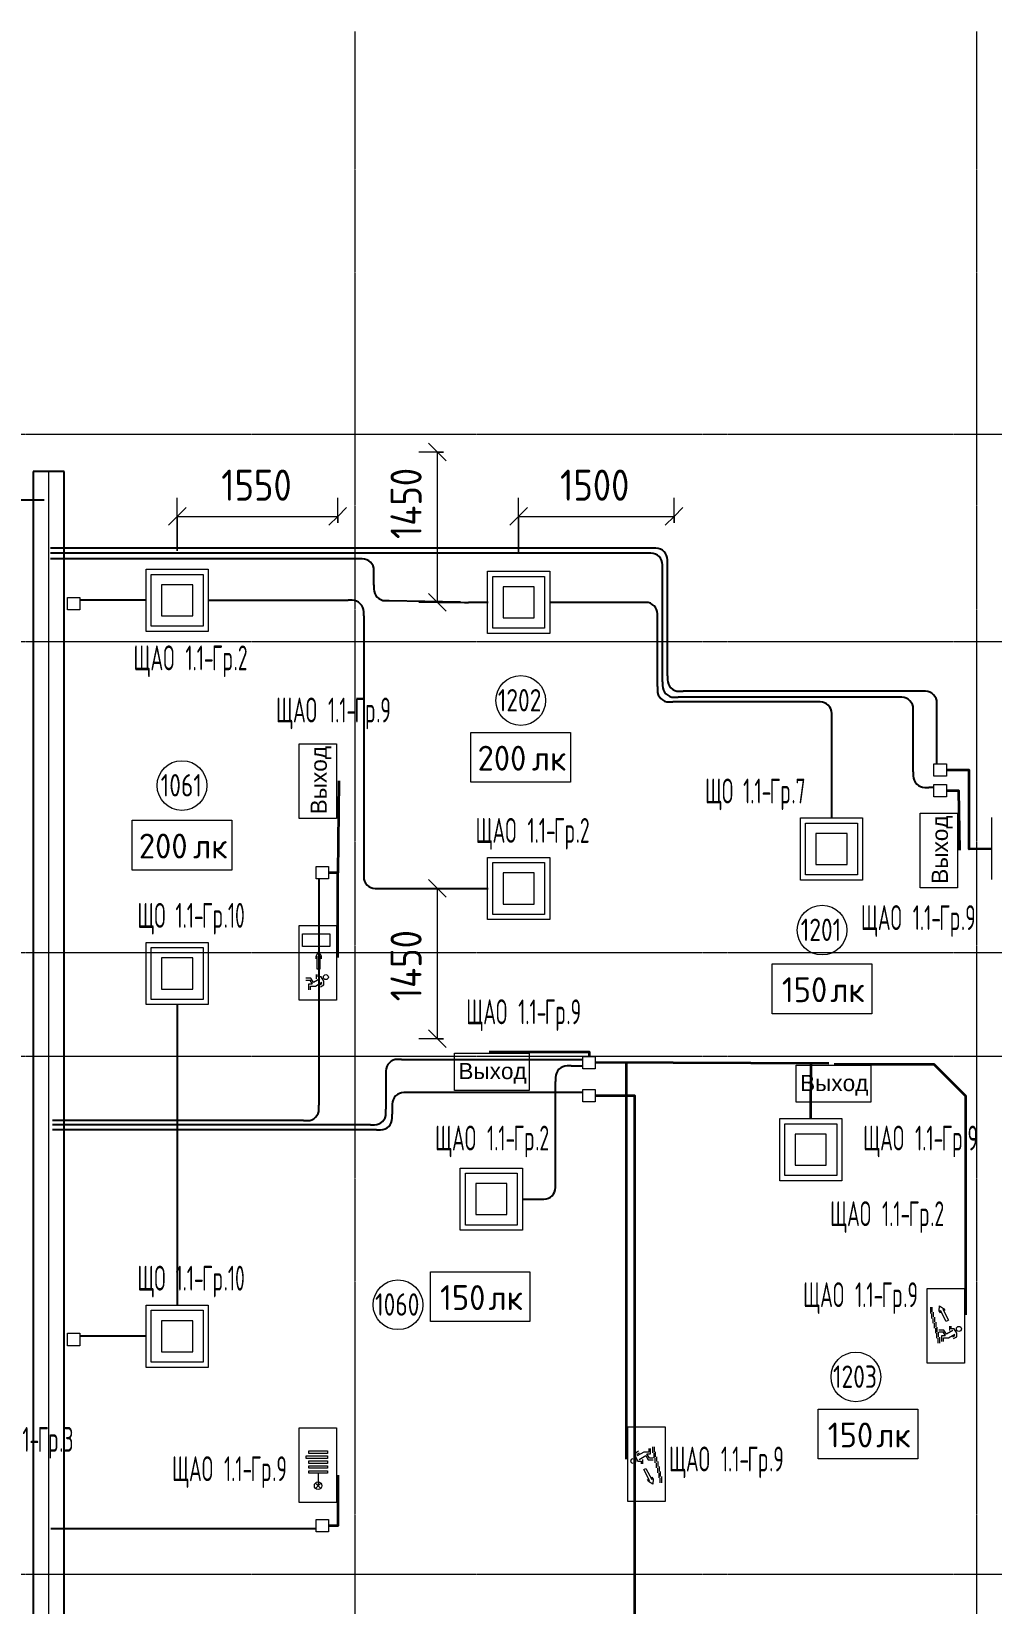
# Model space of a CAD drawing. Header units: millimetres. Extents: x -4730 to 98194, y -4296 to 93388.
# Drawn here: x 6378 to 15645, y 78221 to 93388 of the extents above; entities that cross this region are included whole.
import ezdxf

# ---------------------------------------------------------------- set-up
doc = ezdxf.new("R2010")
doc.units = ezdxf.units.MM
doc.linetypes.add('Линия сетки', pattern=[22.225, 12.7, -3.175, 3.175, -3.175])
for name, color, linetype, lineweight, true_color in [('Кабельные лотки', 5, 'Continuous', 25, 0x0000ff), ('Короба', 7, 'Continuous', 25, 0x008000), ('Соединительные детали коробов', 7, 'Continuous', 25, 0x008000), ('Типовые аннотации', 5, 'Continuous', 18, 0x0000ff)]:
    doc.layers.add(name, color=color, linetype=linetype, lineweight=lineweight, true_color=true_color)
for name, color, linetype, lineweight in [('Марки помещений', 7, 'Continuous', 9), ('Марки силовых электроприборов', 7, 'Continuous', 9), ('Осевая линия', 7, 'Continuous', 18), ('Оси', 7, 'Continuous', 9), ('Провода', 7, 'Continuous', 35), ('Размеры', 7, 'Continuous', 9), ('Размеры-120', 7, 'Continuous', 9)]:
    doc.layers.add(name, color=color, linetype=linetype, lineweight=lineweight)
doc.styles.add('Arial', font='arial.ttf', dxfattribs={"height": 156})
doc.styles.add('GOST Common', font='GOST_Common.ttf', dxfattribs={"width": 0.6, "height": 240})
doc.styles.add('GOST Common_1', font='GOST_Common.ttf', dxfattribs={"width": 0.9, "height": 300})
doc.styles.add('GOST Common_2', font='GOST_Common.ttf', dxfattribs={"height": 240})
doc.styles.add('GOST Common_3', font='GOST_Common.ttf', dxfattribs={"width": 0.8, "height": 216})
doc.dimstyles.new('ADSK_Проверочный', dxfattribs={"dimscale": 304.8, "dimtxt": 301.714499, "dimasz": 0.556693, "dimexe": 0.590551, "dimexo": 0.590551, "dimgap": 0.19685, "dimtad": 1, "dimdec": 3, "dimrnd": 0.001, "dimdsep": 46, "dimtxsty": 'GOST Common_1', "dimblk1": 'OBLIQUE', "dimblk2": 'OBLIQUE', "dimsah": 1, "dimcen": 0.09, "dimazin": 0, "dimtfac": 1, "dimtdec": 4, "dimtix": 1, "dimtmove": 0, "dimatfit": 3, "dimfxl": 1, "dimtvp": 1, "dimtolj": 1, "dimtzin": 0, "dimarcsym": 2})
doc.dimstyles.new('ADSK_Проверочный_1', dxfattribs={"dimscale": 304.8, "dimtxt": 301.714499, "dimasz": 0.556693, "dimexe": 0.590551, "dimexo": 0.590551, "dimgap": 0.19685, "dimtad": 1, "dimdec": 3, "dimrnd": 0.001, "dimdsep": 46, "dimtxsty": 'GOST Common_1', "dimblk1": 'OBLIQUE', "dimblk2": 'OBLIQUE', "dimsah": 1, "dimcen": 0.09, "dimazin": 0, "dimtfac": 1, "dimtdec": 4, "dimtix": 1, "dimtmove": 2, "dimatfit": 3, "dimfxl": 1, "dimtvp": 1, "dimtolj": 1, "dimtzin": 0, "dimarcsym": 2})

# ---------------------------------------------------------------- blocks, each defined once
blk = doc.blocks.new('M_Короб_ отвод - Плоский торец - ПВХ - Стандартная-2386742-1-й этаж')
at = {"layer": 'Соединительные детали коробов'}
for p, q in [((0, 111.95), (0, 150.05)), ((-150.05, 0), (-111.95, 0))]:
    blk.add_line(p, q, dxfattribs=at)
blk.add_arc((-111.95, 111.95), 111.95, 270, 0, dxfattribs=at)
blk = doc.blocks.new('M_Короб_ отвод - Плоский торец - ПВХ - Стандартная-2516825-1-й этаж')
at = {"layer": 'Соединительные детали коробов'}
for p, q in [((1, 0), (39, 1)), ((-39, 0), (-1, 0))]:
    blk.add_line(p, q, dxfattribs=at)
blk.add_arc((-1, 112), 112, 270, 271.3097, dxfattribs=at)
blk = doc.blocks.new('M_Короб_ отвод - Плоский торец - ПВХ - Стандартная-2516834-1-й этаж')
at = {"layer": 'Соединительные детали коробов'}
for p, q in [((3, 109), (3, 147)), ((-148, 0), (-109, 0))]:
    blk.add_line(p, q, dxfattribs=at)
blk.add_arc((-109, 112), 112, 270, 358.6903, dxfattribs=at)
blk = doc.blocks.new('ADSK_Марка_Помещение_1_ГОСТ21-501-2011 - Номер-85995-1-й этаж')
at = {"layer": 'Марки помещений'}
blk.add_circle((0, 0), 2, dxfattribs=at)
blk = doc.blocks.new('DIMBLOCK54-1-й этаж')
at = {"layer": 'Размеры-120'}
for p, q in [((7785, 88378), (7785, 88889)), ((9335, 88649), (9335, 88889)), ((7785, 88709), (7870, 88794)), ((9335, 88709), (9420, 88794)), ((7785, 88709), (7700, 88624)), ((7785, 88709), (9335, 88709)), ((7785, 88709), (7785, 88378)), ((9335, 88709), (9250, 88624)), ((9335, 88709), (9335, 88649))]:
    blk.add_line(p, q, dxfattribs=at)
at = {"layer": 'Размеры-120', "color": 0, "insert": (8210, 89161), "char_height": 300, "width": 840.71, "attachment_point": 1, "line_spacing_factor": 1.022761, "style": 'GOST Common_1'}
blk.add_mtext('1550', dxfattribs=at)
blk = doc.blocks.new('_Oblique')
at = {"color": 0, "linetype": 'ByBlock', "lineweight": -2}
blk.add_line((-0.5, -0.5), (0.5, 0.5), dxfattribs=at)
blk = doc.blocks.new('DIMBLOCK55-1-й этаж')
at = {"layer": 'Размеры-120'}
for p, q in [((11080, 88358), (11080, 88889)), ((12580, 88649), (12580, 88889)), ((11080, 88709), (11165, 88794)), ((12580, 88709), (12665, 88794)), ((11080, 88709), (10995, 88624)), ((11080, 88709), (12580, 88709)), ((11080, 88709), (11080, 88358)), ((12580, 88709), (12495, 88624)), ((12580, 88709), (12580, 88649))]:
    blk.add_line(p, q, dxfattribs=at)
at = {"layer": 'Размеры-120', "color": 0, "insert": (11480, 89161), "char_height": 300, "width": 840.71, "attachment_point": 1, "line_spacing_factor": 1.022761, "style": 'GOST Common_1'}
blk.add_mtext('1500', dxfattribs=at)
blk = doc.blocks.new('DIMBLOCK56-1-й этаж')
at = {"layer": 'Размеры-120'}
for p, q in [((10296, 89330), (10211, 89415)), ((10356, 89330), (10116, 89330)), ((10296, 87880), (10296, 89330)), ((10296, 89330), (10381, 89245)), ((10296, 89330), (10356, 89330)), ((10605, 87880), (10116, 87880)), ((10296, 87880), (10211, 87965)), ((10296, 87880), (10381, 87795)), ((10296, 87880), (10605, 87880))]:
    blk.add_line(p, q, dxfattribs=at)
at = {"layer": 'Размеры-120', "color": 0, "insert": (9844, 88491), "char_height": 300, "width": 871.39, "attachment_point": 1, "rotation": 90, "line_spacing_factor": 1.022761, "style": 'GOST Common_1'}
blk.add_mtext('1450', dxfattribs=at)
blk = doc.blocks.new('DIMBLOCK57-1-й этаж')
at = {"layer": 'Размеры-120'}
for p, q in [((10605, 85120), (10116, 85120)), ((10296, 85120), (10211, 85205)), ((10296, 83670), (10296, 85120)), ((10296, 85120), (10381, 85035)), ((10296, 85120), (10605, 85120)), ((10296, 83670), (10211, 83755)), ((10356, 83670), (10116, 83670)), ((10296, 83670), (10381, 83585)), ((10296, 83670), (10356, 83670))]:
    blk.add_line(p, q, dxfattribs=at)
at = {"layer": 'Размеры-120', "color": 0, "insert": (9844, 84032), "char_height": 300, "width": 871.39, "attachment_point": 1, "rotation": 90, "line_spacing_factor": 1.022761, "style": 'GOST Common_1'}
blk.add_mtext('1450', dxfattribs=at)
blk = doc.blocks.new('Морка помещения_освещённость_ - Морка помещения_освещённость_-1484368-1-й этаж')
at = {"layer": 'Марки помещений', "color": 190, "true_color": 0x8000ff}
for p, q in [((-4, 0), (-4, 4)), ((-4, 4), (4, 4)), ((4, 4), (4, 0)), ((4, 0), (-4, 0))]:
    blk.add_line(p, q, dxfattribs=at)

msp = doc.modelspace()

# ---------------------------------------------------------------- linework, layer by layer
at = {"layer": 'Кабельные лотки'}
for p, q in [((6695.0021, 89143.1437), (6395.0021, 89143.1437)), ((6395.0021, 89143.1437), (6395.0021, 43938.1437)), ((6695.0021, 43938.1437), (6695.0021, 89143.1437))]:
    msp.add_line(p, q, dxfattribs=at)
at = {"layer": 'Короба'}
for p, q in [((6020, 88868.5), (6500, 88868.5)), ((12367.7812, 88402.0965), (6563.7449, 88402.0965)), ((12319.2812, 88354.6537), (6563.7449, 88354.6537)), ((9533.6949, 88300), (6563.7449, 88300)), ((9683.7449, 88047.5197), (9683.7449, 88149.95)), ((12469.3312, 87114.7037), (12469.3312, 88204.6037)), ((12517.8312, 87172.1465), (12517.8312, 88252.0465)), ((7489.764, 87900), (6844.9414, 87900)), ((8084.764, 87900), (9434.714, 87900)), ((10519.1447, 87880.9001), (9831.2261, 87896.6281)), ((10784.764, 87880), (10597.8936, 87880)), ((12269.95, 87880), (11379.764, 87880)), ((9584.764, 87749.95), (9584.764, 85270.05)), ((12420, 87070.05), (12420, 87729.95)), ((13952.214, 86920), (12570.05, 86920)), ((14739.2812, 86964.6537), (12619.3812, 86964.6537)), ((14967.7812, 87022.0965), (12667.8812, 87022.0965)), ((14102.264, 85797.5), (14102.264, 86769.95)), ((14889.3312, 86244.7037), (14889.3312, 86814.6037)), ((15117.8312, 86322.0965), (15117.8312, 86872.0465)), ((15089.3312, 86094.6537), (15039.3812, 86094.6537)), ((9153.3796, 85212.3832), (9153.3796, 83030.05)), ((9734.814, 85120), (10784.764, 85120)), ((7787.264, 81097.5), (7787.264, 84002.5)), ((9950.05, 83471.5), (11700, 83471.5)), ((9800, 83321.45), (9800, 82990.05)), ((11586.8242, 83408.5), (11700, 83408.5)), ((11700, 83151.5), (10010.05, 83151.5)), ((11436.7742, 82273.2037), (11436.7742, 83258.45)), ((9860, 83001.45), (9860, 82941.55)), ((9003.3296, 82880), (6580, 82880)), ((9649.95, 82840), (6580, 82840)), ((9709.95, 82791.5), (6580, 82791.5)), ((11116.7742, 82123.1537), (11286.7242, 82123.1537)), ((7489.764, 80800), (6844.9414, 80800)), ((9124.8796, 78940.8832), (6564.8796, 78940.8832))]:
    msp.add_line(p, q, dxfattribs=at)
at = {"layer": 'Осевая линия'}
msp.add_line((6545.0021, 43938.1437), (6545.0021, 89143.1437), dxfattribs=at)
at = {"layer": 'Оси', "linetype": 'Линия сетки'}
for p, q in [((9500, 93388.3703), (9500, -3096.3487)), ((15500, 93388.3703), (15500, -3096.3487)), ((98194.2682, 89500), (-3530.0173, 89500)), ((98194.2682, 87500), (-3530.0173, 87500)), ((98194.2682, 84500), (-3530.0173, 84500)), ((98194.2682, 83500), (-3530.0173, 83500)), ((98194.2682, 78500), (-3530.0173, 78500))]:
    msp.add_line(p, q, dxfattribs=at)
at = {"layer": 'Провода'}
for p, q in [((9335, 84453.8093), (9335, 85272.3853)), ((14073.4217, 83430), (11820, 83439.7652)), ((12120, 79612.8622), (12120, 83440.0021)), ((13900.8086, 82900), (13902.264, 83440.0021))]:
    msp.add_line(p, q, dxfattribs=at)
at = {"layer": 'Провода', "flags": 128}
for points in [[(9345, 86160), (9335, 85272.3853), (9244.8796, 85272.384)], [(15645, 85502.3088), (15430, 85498.4515), (15430, 86262.0986), (15209.3312, 86262.097)], [(15340, 85490), (15330, 86063.1558), (15209.3312, 86063.1544)], [(10794.4097, 83545.1683), (11759.9952, 83545.1683), (11759.9972, 83500)], [(15397.1778, 81006.7778), (15397.1778, 83115.2021), (15092.3785, 83420.6328), (14125.7816, 83422.6333)], [(13600, 76800), (12507.064, 76800), (12202.264, 77104.8), (12202.264, 83120.0021), (11820, 83120.0003)], [(9335, 79460), (9335, 78972.3853), (9244.8796, 78972.384)]]:
    msp.add_lwpolyline(points, dxfattribs=at)
at = {"layer": 'Типовые аннотации', "color": 1, "true_color": 0xff0000}
for p, q in [((7485, 88200), (8085, 88200)), ((7485, 87600), (7485, 88200)), ((7535, 88150), (8035, 88150)), ((7535, 87650), (7535, 88150)), ((8035, 88150), (8035, 87650)), ((8085, 88200), (8085, 87600)), ((7635, 88050), (7635, 87750)), ((7935, 88050), (7635, 88050)), ((7935, 87750), (7935, 88050)), ((6724.9414, 87928.5), (6844.9414, 87928.5)), ((6724.9414, 87808.5), (6724.9414, 87928.5)), ((6844.9414, 87928.5), (6844.9414, 87808.5)), ((6844.9414, 87808.5), (6724.9414, 87808.5)), ((7635, 87750), (7935, 87750)), ((8085, 87600), (7485, 87600)), ((8035, 87650), (7535, 87650)), ((15089.3312, 86322.0965), (15209.3312, 86322.0965)), ((15089.3312, 86202.0965), (15089.3312, 86322.0965)), ((15209.3312, 86322.0965), (15209.3312, 86202.0965)), ((15209.3312, 86202.0965), (15089.3312, 86202.0965)), ((15089.3312, 86123.1537), (15209.3312, 86123.1537)), ((15089.3312, 86003.1537), (15089.3312, 86123.1537)), ((15209.3312, 86003.1537), (15089.3312, 86003.1537)), ((15209.3312, 86123.1537), (15209.3312, 86003.1537)), ((15645, 85805), (15645, 85205)), ((10780, 85420), (11380, 85420)), ((10780, 84820), (10780, 85420)), ((11380, 85420), (11380, 84820)), ((9124.8796, 85332.3832), (9244.8796, 85332.3832)), ((9124.8796, 85212.3832), (9124.8796, 85332.3832)), ((9244.8796, 85332.3832), (9244.8796, 85212.3832)), ((10830, 85370), (11330, 85370)), ((10830, 84870), (10830, 85370)), ((10930, 85270), (10930, 84970)), ((11230, 85270), (10930, 85270)), ((11230, 84970), (11230, 85270)), ((11330, 85370), (11330, 84870)), ((9244.8796, 85212.3832), (9124.8796, 85212.3832)), ((10930, 84970), (11230, 84970)), ((11380, 84820), (10780, 84820)), ((11330, 84870), (10830, 84870)), ((11700, 83500), (11820, 83500)), ((11700, 83380), (11700, 83500)), ((11820, 83500), (11820, 83380)), ((11820, 83380), (11700, 83380)), ((13600, 82900), (14200, 82900)), ((13600, 82300), (13600, 82900)), ((13650, 82850), (14150, 82850)), ((13650, 82350), (13650, 82850)), ((14150, 82850), (14150, 82350)), ((14200, 82900), (14200, 82300)), ((13750, 82750), (13750, 82450)), ((14050, 82750), (13750, 82750)), ((14050, 82450), (14050, 82750)), ((10517.0103, 82423.1537), (11117.0103, 82423.1537)), ((10517.0103, 81823.1537), (10517.0103, 82423.1537)), ((10567.0103, 82373.1537), (11067.0103, 82373.1537)), ((10567.0103, 81873.1537), (10567.0103, 82373.1537)), ((11067.0103, 82373.1537), (11067.0103, 81873.1537)), ((11117.0103, 82423.1537), (11117.0103, 81823.1537)), ((13750, 82450), (14050, 82450)), ((10667.0103, 82273.1537), (10667.0103, 81973.1537)), ((10967.0103, 82273.1537), (10667.0103, 82273.1537)), ((10967.0103, 81973.1537), (10967.0103, 82273.1537)), ((14200, 82300), (13600, 82300)), ((14150, 82350), (13650, 82350)), ((10667.0103, 81973.1537), (10967.0103, 81973.1537)), ((11117.0103, 81823.1537), (10517.0103, 81823.1537)), ((11067.0103, 81873.1537), (10567.0103, 81873.1537)), ((8961.7452, 79914.9821), (9321.7452, 79914.9821)), ((8961.7452, 79194.9821), (8961.7452, 79914.9821)), ((9321.7452, 79914.9821), (9321.7452, 79194.9821)), ((9030.847, 79621.8665), (9030.847, 79645.8665)), ((9030.847, 79645.8665), (9234.847, 79645.8665)), ((9054.847, 79669.8665), (9054.847, 79693.8665)), ((9054.847, 79693.8665), (9234.847, 79693.8665)), ((9234.847, 79669.8665), (9054.847, 79669.8665)), ((9234.847, 79693.8665), (9234.847, 79669.8665)), ((9234.847, 79645.8665), (9234.847, 79621.8665)), ((9234.847, 79621.8665), (9030.847, 79621.8665)), ((9054.847, 79573.8665), (9054.847, 79597.8665)), ((9054.847, 79597.8665), (9234.847, 79597.8665)), ((9234.847, 79573.8665), (9054.847, 79573.8665)), ((9054.847, 79525.8665), (9054.847, 79549.8665)), ((9054.847, 79549.8665), (9234.847, 79549.8665)), ((9234.847, 79525.8665), (9054.847, 79525.8665)), ((9054.847, 79477.8665), (9054.847, 79501.8665)), ((9054.847, 79501.8665), (9234.847, 79501.8665)), ((9234.847, 79477.8665), (9054.847, 79477.8665)), ((9144.847, 79477.8665), (9144.847, 79357.8665)), ((9234.847, 79597.8665), (9234.847, 79573.8665)), ((9234.847, 79549.8665), (9234.847, 79525.8665)), ((9234.847, 79501.8665), (9234.847, 79477.8665)), ((9119.3912, 79383.3224), (9144.847, 79357.8665)), ((9119.3912, 79332.4107), (9144.847, 79357.8665)), ((9144.847, 79357.8665), (9170.3029, 79383.3224)), ((9144.847, 79357.8665), (9170.3029, 79332.4107)), ((9321.7452, 79194.9821), (8961.7452, 79194.9821)), ((9124.8796, 79032.3832), (9244.8796, 79032.3832)), ((9124.8796, 78912.3832), (9124.8796, 79032.3832)), ((9244.8796, 79032.3832), (9244.8796, 78912.3832)), ((9244.8796, 78912.3832), (9124.8796, 78912.3832))]:
    msp.add_line(p, q, dxfattribs=at)
at = {"layer": 'Типовые аннотации'}
for p, q in [((10780, 88180), (11380, 88180)), ((10780, 87580), (10780, 88180)), ((10830, 88130), (11330, 88130)), ((10830, 87630), (10830, 88130)), ((11330, 88130), (11330, 87630)), ((11380, 88180), (11380, 87580)), ((10930, 88030), (10930, 87730)), ((11230, 88030), (10930, 88030)), ((11230, 87730), (11230, 88030)), ((10930, 87730), (11230, 87730)), ((11380, 87580), (10780, 87580)), ((11330, 87630), (10830, 87630)), ((13800, 85800), (14400, 85800)), ((13800, 85200), (13800, 85800)), ((13850, 85750), (14350, 85750)), ((13850, 85250), (13850, 85750)), ((14350, 85750), (14350, 85250)), ((14400, 85800), (14400, 85200)), ((13950, 85650), (13950, 85350)), ((14250, 85650), (13950, 85650)), ((14250, 85350), (14250, 85650)), ((14350, 85250), (13850, 85250)), ((13950, 85350), (14250, 85350)), ((14400, 85200), (13800, 85200)), ((7485, 84600), (8085, 84600)), ((7485, 84000), (7485, 84600)), ((7535, 84550), (8035, 84550)), ((7535, 84050), (7535, 84550)), ((8035, 84550), (8035, 84050)), ((8085, 84600), (8085, 84000)), ((7635, 84450), (7635, 84150)), ((7935, 84450), (7635, 84450)), ((7935, 84150), (7935, 84450)), ((8035, 84050), (7535, 84050)), ((7635, 84150), (7935, 84150)), ((8085, 84000), (7485, 84000)), ((7485, 81100), (8085, 81100)), ((7485, 80500), (7485, 81100)), ((7535, 81050), (8035, 81050)), ((7535, 80550), (7535, 81050)), ((8035, 81050), (8035, 80550)), ((8085, 81100), (8085, 80500)), ((7635, 80950), (7635, 80650)), ((7935, 80950), (7635, 80950)), ((7935, 80650), (7935, 80950)), ((8035, 80550), (7535, 80550)), ((7635, 80650), (7935, 80650)), ((8085, 80500), (7485, 80500))]:
    msp.add_line(p, q, dxfattribs=at)
at = {"layer": 'Типовые аннотации', "color": 96, "true_color": 0x008000}
for p, q in [((8961.7452, 86514.9821), (9321.7452, 86514.9821)), ((8961.7452, 85794.9821), (8961.7452, 86514.9821)), ((9321.7452, 86514.9821), (9321.7452, 85794.9821)), ((9321.7452, 85794.9821), (8961.7452, 85794.9821)), ((14956.7452, 85844.9821), (15316.7452, 85844.9821)), ((14956.7452, 85124.9821), (14956.7452, 85844.9821)), ((15316.7452, 85844.9821), (15316.7452, 85124.9821)), ((15316.7452, 85124.9821), (14956.7452, 85124.9821)), ((8961.7452, 84761.7599), (9321.7452, 84761.7599)), ((8961.7452, 84041.7599), (8961.7452, 84761.7599)), ((8993.1554, 84560.7675), (8993.1554, 84680.7675)), ((8993.1554, 84680.7675), (9257.1554, 84680.7675)), ((9257.1554, 84680.7675), (9257.1554, 84560.7675)), ((9321.7452, 84761.7599), (9321.7452, 84041.7599)), ((9257.1554, 84560.7675), (8993.1554, 84560.7675)), ((9125.3592, 84465.881), (9149.3592, 84507.4502)), ((9149.3592, 84507.4502), (9173.3592, 84465.881)), ((9125.3592, 84441.881), (9125.3592, 84465.881)), ((9137.3592, 84462.6656), (9125.3592, 84441.881)), ((9137.3592, 84342.6656), (9137.3592, 84462.6656)), ((9161.3592, 84342.6656), (9137.3592, 84342.6656)), ((9173.3592, 84441.881), (9161.3592, 84462.6656)), ((9161.3592, 84462.6656), (9161.3592, 84342.6656)), ((9173.3592, 84465.881), (9173.3592, 84441.881)), ((9075.5816, 84254.3936), (9027.5816, 84254.3936)), ((9027.5816, 84236.3936), (9065.1893, 84236.3936)), ((9088.0124, 84196.8628), (9053.1893, 84196.8628)), ((9053.1893, 84196.8628), (9053.1893, 84142.8628)), ((9065.1893, 84236.3936), (9088.0124, 84196.8628)), ((9071.1893, 84142.8628), (9071.1893, 84178.8628)), ((9071.1893, 84178.8628), (9119.1893, 84178.8628)), ((9099.5816, 84212.8244), (9075.5816, 84254.3936)), ((9161.9355, 84248.8244), (9099.5816, 84212.8244)), ((9119.1893, 84178.8628), (9181.5431, 84214.8628)), ((9127.5431, 84290.8244), (9127.5431, 84248.8244)), ((9145.5431, 84266.8244), (9145.5431, 84290.8244)), ((9175.5431, 84266.8244), (9145.5431, 84266.8244)), ((9181.5431, 84199.6475), (9159.3662, 84186.8436)), ((9168.3662, 84171.2552), (9199.5431, 84189.2552)), ((9199.5431, 84225.2552), (9175.5431, 84266.8244)), ((9199.5431, 84189.2552), (9199.5431, 84225.2552)), ((9321.7452, 84041.7599), (8961.7452, 84041.7599)), ((10462.0282, 83171.9136), (10462.0282, 83531.9136)), ((10462.0282, 83531.9136), (11182.0282, 83531.9136)), ((11182.0282, 83531.9136), (11182.0282, 83171.9136)), ((13760.0179, 83056.7452), (13760.0179, 83416.7452)), ((13760.0179, 83416.7452), (14480.0179, 83416.7452)), ((14480.0179, 83416.7452), (14480.0179, 83056.7452)), ((11182.0282, 83171.9136), (10462.0282, 83171.9136)), ((14480.0179, 83056.7452), (13760.0179, 83056.7452)), ((15023.923, 81261.7599), (15383.923, 81261.7599)), ((15023.923, 80541.7599), (15023.923, 81261.7599)), ((15383.923, 81261.7599), (15383.923, 80541.7599)), ((15057.8983, 81020.6604), (15057.8983, 81080.6604)), ((15069.8983, 81080.6604), (15069.8983, 81032.6604)), ((15069.8983, 80972.6604), (15069.8983, 81020.6604)), ((15081.8983, 81032.6604), (15081.8983, 80984.6604)), ((15139.7942, 81046.1112), (15141.6133, 81094.0767)), ((15150.9979, 81024.8867), (15139.7942, 81046.1112)), ((15141.6133, 81094.0767), (15182.2431, 81068.5185)), ((15151.9074, 81048.8695), (15150.9979, 81024.8867)), ((15207.9258, 80942.7472), (15151.9074, 81048.8695)), ((15193.4468, 81047.2941), (15173.1319, 81060.0732)), ((15173.1319, 81060.0732), (15229.1503, 80953.9509)), ((15182.2431, 81068.5185), (15193.4468, 81047.2941)), ((15081.8983, 80924.6604), (15081.8983, 80972.6604)), ((15093.8983, 80984.6604), (15093.8983, 80936.6604)), ((15093.8983, 80876.6604), (15093.8983, 80924.6604)), ((15105.8983, 80936.6604), (15105.8983, 80888.6604)), ((15105.8983, 80828.6604), (15105.8983, 80876.6604)), ((15117.8983, 80888.6604), (15117.8983, 80840.6604)), ((15185.6054, 80860.168), (15137.6054, 80860.168)), ((15137.6054, 80842.168), (15175.2131, 80842.168)), ((15175.2131, 80842.168), (15198.0362, 80802.6372)), ((15209.6054, 80818.5987), (15185.6054, 80860.168)), ((15229.1503, 80953.9509), (15207.9258, 80942.7472)), ((15271.9593, 80854.5987), (15209.6054, 80818.5987)), ((15237.567, 80896.5987), (15237.567, 80854.5987)), ((15255.567, 80872.5987), (15255.567, 80896.5987)), ((15285.567, 80872.5987), (15255.567, 80872.5987)), ((15309.567, 80831.0295), (15285.567, 80872.5987)), ((15117.8983, 80780.6604), (15117.8983, 80828.6604)), ((15129.8983, 80840.6604), (15129.8983, 80792.6604)), ((15129.8983, 80732.6604), (15129.8983, 80780.6604)), ((15141.8983, 80792.6604), (15141.8983, 80732.6604)), ((15198.0362, 80802.6372), (15163.2131, 80802.6372)), ((15163.2131, 80802.6372), (15163.2131, 80748.6372)), ((15181.2131, 80748.6372), (15181.2131, 80784.6372)), ((15181.2131, 80784.6372), (15229.2131, 80784.6372)), ((15229.2131, 80784.6372), (15291.567, 80820.6372)), ((15291.567, 80805.4218), (15269.39, 80792.618)), ((15278.39, 80777.0295), (15309.567, 80795.0295)), ((15309.567, 80795.0295), (15309.567, 80831.0295)), ((15383.923, 80541.7599), (15023.923, 80541.7599)), ((12133.2548, 79205.0179), (12133.2548, 79925.0179)), ((12133.2548, 79925.0179), (12493.2548, 79925.0179)), ((12493.2548, 79925.0179), (12493.2548, 79205.0179)), ((12238.7878, 79689.7483), (12207.6109, 79671.7483)), ((12207.6109, 79671.7483), (12207.6109, 79635.7483)), ((12207.6109, 79635.7483), (12231.6109, 79594.1791)), ((12287.9647, 79682.1406), (12225.6109, 79646.1406)), ((12225.6109, 79661.356), (12247.7878, 79674.1599)), ((12245.2186, 79612.1791), (12307.5724, 79648.1791)), ((12335.9647, 79682.1406), (12287.9647, 79682.1406)), ((12307.5724, 79648.1791), (12331.5724, 79606.6099)), ((12341.9647, 79624.6099), (12319.1416, 79664.1406)), ((12319.1416, 79664.1406), (12353.9647, 79664.1406)), ((12335.9647, 79718.1406), (12335.9647, 79682.1406)), ((12353.9647, 79664.1406), (12353.9647, 79718.1406)), ((12375.2795, 79674.1175), (12375.2795, 79734.1175)), ((12387.2795, 79734.1175), (12387.2795, 79686.1175)), ((12387.2795, 79626.1175), (12387.2795, 79674.1175)), ((12399.2795, 79686.1175), (12399.2795, 79638.1175)), ((12411.2795, 79638.1175), (12411.2795, 79590.1175)), ((12231.6109, 79594.1791), (12261.6109, 79594.1791)), ((12261.6109, 79594.1791), (12261.6109, 79570.1791)), ((12279.6109, 79570.1791), (12279.6109, 79612.1791)), ((12288.0275, 79512.827), (12309.252, 79524.0306)), ((12344.046, 79406.7047), (12288.0275, 79512.827)), ((12309.252, 79524.0306), (12365.2704, 79417.9084)), ((12331.5724, 79606.6099), (12379.5724, 79606.6099)), ((12379.5724, 79624.6099), (12341.9647, 79624.6099)), ((12399.2795, 79578.1175), (12399.2795, 79626.1175)), ((12411.2795, 79530.1175), (12411.2795, 79578.1175)), ((12423.2795, 79590.1175), (12423.2795, 79542.1175)), ((12423.2795, 79482.1175), (12423.2795, 79530.1175)), ((12435.2795, 79542.1175), (12435.2795, 79494.1175)), ((12435.2795, 79434.1175), (12435.2795, 79482.1175)), ((12447.2795, 79494.1175), (12447.2795, 79446.1175)), ((12334.9347, 79398.2593), (12323.7311, 79419.4838)), ((12323.7311, 79419.4838), (12344.046, 79406.7047)), ((12375.5645, 79372.7011), (12334.9347, 79398.2593)), ((12365.2704, 79417.9084), (12366.18, 79441.8911)), ((12366.18, 79441.8911), (12377.3836, 79420.6667)), ((12377.3836, 79420.6667), (12375.5645, 79372.7011)), ((12447.2795, 79386.1175), (12447.2795, 79434.1175)), ((12459.2795, 79446.1175), (12459.2795, 79386.1175)), ((12493.2548, 79205.0179), (12133.2548, 79205.0179))]:
    msp.add_line(p, q, dxfattribs=at)
at = {"layer": 'Типовые аннотации', "color": 16, "true_color": 0x800000}
for p, q in [((11700, 83180), (11820, 83180)), ((11700, 83060), (11700, 83180)), ((11820, 83180), (11820, 83060)), ((11820, 83060), (11700, 83060)), ((6724.9414, 80828.5), (6844.9414, 80828.5)), ((6724.9414, 80708.5), (6724.9414, 80828.5)), ((6844.9414, 80708.5), (6724.9414, 80708.5)), ((6844.9414, 80828.5), (6844.9414, 80708.5))]:
    msp.add_line(p, q, dxfattribs=at)
at = {"layer": 'Типовые аннотации', "color": 96, "true_color": 0x008000}
for centre in [(9220.0744, 84264.8217), (15330.0982, 80870.596), (12187.0797, 79596.1818)]:
    msp.add_circle(centre, 24, dxfattribs=at)
at = {"layer": 'Типовые аннотации', "color": 1, "true_color": 0xff0000}
msp.add_circle((9144.847, 79357.8665), 36, dxfattribs=at)

# ---------------------------------------------------------------- block references
at = {"layer": 'Марки помещений', "xscale": 120, "yscale": 120, "zscale": 120}
for p in [(11100.5966, 86933.2403), (7831.2582, 86112.7422), (14008.6961, 84718.4433), (9916.0478, 81103.6646), (14335.5612, 80407.329)]:
    msp.add_blockref('ADSK_Марка_Помещение_1_ГОСТ21-501-2011 - Номер-85995-1-й этаж', p, dxfattribs=at)
at = {"layer": 'Марки помещений', "color": 190, "true_color": 0x8000ff, "xscale": 120, "yscale": 120, "zscale": 120}
for p in [(11100.5966, 86145.2972), (7831.2582, 85297.5519), (14008.6961, 83911.3749), (10709.4076, 80941.3817), (14451.9613, 79615.8269)]:
    msp.add_blockref('Морка помещения_освещённость_ - Морка помещения_освещённость_-1484368-1-й этаж', p, dxfattribs=at)
at = {"layer": 'Соединительные детали коробов'}
for name, p, rotation in [('M_Короб_ отвод - Плоский торец - ПВХ - Стандартная-2386742-1-й этаж', (9683.7449, 88300), 90), ('M_Короб_ отвод - Плоский торец - ПВХ - Стандартная-2386742-1-й этаж', (12469.3312, 88354.6537), 90), ('M_Короб_ отвод - Плоский торец - ПВХ - Стандартная-2386742-1-й этаж', (12517.8312, 88402.0965), 90), ('M_Короб_ отвод - Плоский торец - ПВХ - Стандартная-2516834-1-й этаж', (9683.7449, 87900), 270), ('M_Короб_ отвод - Плоский торец - ПВХ - Стандартная-2386742-1-й этаж', (9584.764, 87900), 90), ('M_Короб_ отвод - Плоский торец - ПВХ - Стандартная-2516825-1-й этаж', (10558.514, 87880), 358.690264656106), ('M_Короб_ отвод - Плоский торец - ПВХ - Стандартная-2386742-1-й этаж', (12420, 87880), 90), ('M_Короб_ отвод - Плоский торец - ПВХ - Стандартная-2386742-1-й этаж', (12420, 86920), 270), ('M_Короб_ отвод - Плоский торец - ПВХ - Стандартная-2386742-1-й этаж', (12469.3312, 86964.6537), 270), ('M_Короб_ отвод - Плоский торец - ПВХ - Стандартная-2386742-1-й этаж', (12517.8312, 87022.0965), 270), ('M_Короб_ отвод - Плоский торец - ПВХ - Стандартная-2386742-1-й этаж', (14102.264, 86920), 90), ('M_Короб_ отвод - Плоский торец - ПВХ - Стандартная-2386742-1-й этаж', (14889.3312, 86964.6537), 90), ('M_Короб_ отвод - Плоский торец - ПВХ - Стандартная-2386742-1-й этаж', (15117.8312, 87022.0965), 90), ('M_Короб_ отвод - Плоский торец - ПВХ - Стандартная-2386742-1-й этаж', (14889.3312, 86094.6537), 270), ('M_Короб_ отвод - Плоский торец - ПВХ - Стандартная-2386742-1-й этаж', (9584.764, 85120), 270), ('M_Короб_ отвод - Плоский торец - ПВХ - Стандартная-2386742-1-й этаж', (9800, 83471.5), 180), ('M_Короб_ отвод - Плоский торец - ПВХ - Стандартная-2386742-1-й этаж', (11436.7742, 83408.5), 180), ('M_Короб_ отвод - Плоский торец - ПВХ - Стандартная-2386742-1-й этаж', (9860, 83151.5), 180)]:
    msp.add_blockref(name, p, dxfattribs=dict(at, rotation=rotation))
for p in [(9153.3796, 82880), (9800, 82840), (9860, 82791.5), (11436.7742, 82123.1537)]:
    msp.add_blockref('M_Короб_ отвод - Плоский торец - ПВХ - Стандартная-2386742-1-й этаж', p, dxfattribs=at)

# ---------------------------------------------------------------- texts
at = {"layer": 'Марки помещений', "char_height": 216, "attachment_point": 1, "style": 'GOST Common_3'}
for s, insert, width in [('1202', (10879.4807, 87044.0275), 546.4302), ('1061', (7625.9823, 86223.5294), 507.9492), ('1201', (13803.4201, 84829.2305), 507.9492), ('1060', (9694.9318, 81214.4518), 546.4302), ('1203', (14114.4453, 80518.1162), 546.4302)]:
    msp.add_mtext(s, dxfattribs=dict(at, insert=insert, width=width))
at = {"layer": 'Марки помещений', "color": 190, "true_color": 0x8000ff, "char_height": 240, "attachment_point": 1, "style": 'GOST Common_2'}
for s, insert, width in [('200', (10684.5128, 86497.0092), 634.9365), ('лк', (11208.3878, 86497.0092), 413.67075), ('200', (7415.1743, 85649.2638), 634.9365), ('лк', (7939.0493, 85649.2638), 413.67075), ('150', (13620.8122, 84263.0868), 567.59475), ('лк', (14089.1247, 84263.0868), 413.67075), ('150', (10321.5237, 81293.0936), 567.59475), ('лк', (10789.8362, 81293.0936), 413.67075), ('150', (14064.0774, 79967.5389), 567.59475), ('лк', (14532.3899, 79967.5389), 413.67075)]:
    msp.add_mtext(s, dxfattribs=dict(at, insert=insert, width=width))
at = {"layer": 'Марки силовых электроприборов', "char_height": 240, "attachment_point": 1, "style": 'GOST Common'}
for s, insert, width in [('ЩАО', (7363.0255, 87464.5187), 502.17705), (' 1.1-', (7777.363, 87464.5187), 415.5948), ('Гр', (8120.263, 87464.5187), 253.9746), ('.2', (8329.813, 87464.5187), 178.93665), ('ЩАО', (8738.8099, 86961.6773), 502.17705), (' 1.1-', (9153.1474, 86961.6773), 415.5948), ('Гр', (9496.0474, 86961.6773), 253.9746), ('.9', (9705.5974, 86961.6773), 178.93665), ('ЩО', (12879.5462, 86180.1824), 340.55685), (' 1.1-', (13160.5337, 86180.1824), 415.5948), ('Гр', (13503.4337, 86180.1824), 253.9746), ('.7', (13712.9837, 86180.1824), 178.93665), ('ЩАО', (10664.5653, 85800.1824), 502.17705), (' 1.1-', (11078.9028, 85800.1824), 415.5948), ('Гр', (11421.8028, 85800.1824), 253.9746), ('.2', (11631.3528, 85800.1824), 178.93665), ('ЩО', (7400.5253, 84980.1824), 340.55685), (' 1.1-', (7681.5128, 84980.1824), 415.5948), ('Гр', (8024.4128, 84980.1824), 253.9746), ('.10', (8233.9628, 84980.1824), 265.5189), ('ЩАО', (14383.1776, 84958.6875), 502.17705), (' 1.1-', (14797.5151, 84958.6875), 415.5948), ('Гр', (15140.4151, 84958.6875), 253.9746), ('.9', (15349.9651, 84958.6875), 178.93665), ('ЩАО', (10574.6552, 84050.0071), 502.17705), (' 1.1-', (10988.9927, 84050.0071), 415.5948), ('Гр', (11331.8927, 84050.0071), 253.9746), ('.9', (11541.4427, 84050.0071), 178.93665), ('ЩАО', (10273.8338, 82832.1087), 502.17705), (' 1.1-', (10688.1713, 82832.1087), 415.5948), ('Гр', (11031.0713, 82832.1087), 253.9746), ('.2', (11240.6213, 82832.1087), 178.93665), ('ЩАО', (14405.5119, 82832.1087), 502.17705), (' 1.1-', (14819.8494, 82832.1087), 415.5948), ('Гр', (15162.7494, 82832.1087), 253.9746), ('.9', (15372.2994, 82832.1087), 178.93665), ('ЩАО', (14086.3855, 82102.229), 502.17705), (' 1.1-', (14500.723, 82102.229), 415.5948), ('Гр', (14843.623, 82102.229), 253.9746), ('.2', (15053.173, 82102.229), 178.93665), ('ЩО', (7400.5253, 81480.1824), 340.55685), (' 1.1-', (7681.5128, 81480.1824), 415.5948), ('Гр', (8024.4128, 81480.1824), 253.9746), ('.10', (8233.9628, 81480.1824), 265.5189), ('ЩАО', (13826.2868, 81320.7341), 502.17705), (' 1.1-', (14240.6243, 81320.7341), 415.5948), ('Гр', (14583.5243, 81320.7341), 253.9746), ('.9', (14793.0743, 81320.7341), 178.93665), (' 1.1-', (6094.6143, 79924.9067), 415.5948), ('Гр', (6437.5143, 79924.9067), 253.9746), ('.3', (6647.0643, 79924.9067), 173.1645), ('ЩАО', (7735.2792, 79641.9639), 502.17705), (' 1.1-', (8149.6167, 79641.9639), 415.5948), ('Гр', (8492.5167, 79641.9639), 253.9746), ('.9', (8702.0667, 79641.9639), 178.93665), ('ЩАО', (12531.1584, 79735.6607), 502.17705), (' 1.1-', (12945.4959, 79735.6607), 415.5948), ('Гр', (13288.3959, 79735.6607), 253.9746), ('.9', (13497.9459, 79735.6607), 178.93665)]:
    msp.add_mtext(s, dxfattribs=dict(at, insert=insert, width=width))
at = {"layer": 'Типовые аннотации', "color": 96, "lineweight": 9, "true_color": 0x008000, "char_height": 156, "width": 769.62, "attachment_point": 1, "rotation": 90, "style": 'Arial'}
for insert in [(9072.5806, 85835.125), (15067.5806, 85165.125)]:
    msp.add_mtext('Выход', dxfattribs=dict(at, insert=insert))
at = {"layer": 'Типовые аннотации', "color": 96, "lineweight": 9, "true_color": 0x008000, "char_height": 156, "width": 769.62, "attachment_point": 1, "style": 'Arial'}
for insert in [(10498.6853, 83436.399), (13796.675, 83321.2306)]:
    msp.add_mtext('Выход', dxfattribs=dict(at, insert=insert))

# ---------------------------------------------------------------- dimensions: what is measured, and where the dimension line sits
at = {"layer": 'Размеры'}
dim = msp.add_linear_dim(base=(10296.078, 89330), p1=(10784.764, 87880), p2=(10176.0961, 89330), angle=90, dimstyle='ADSK_Проверочный_1', override={"dimpost": '<>', "dimfxl": 1572.570049}, dxfattribs=at)
dim.commit()
dim.dimension.update_dxf_attribs({"geometry": 'DIMBLOCK56-1-й этаж', "text_midpoint": (10044.0295, 88927.1676), "dimtype": 160, "text_rotation": 90})
for base, p1, p2, override, picture, middle in [((9335, 88708.9007), (7785, 88197.5), (9335, 88828.8826), {"dimpost": '<>', "dimfxl": 1673.661842}, 'DIMBLOCK54-1-й этаж', (8560, 88918.9007)), ((12580, 88708.9007), (11080, 88177.5), (12580, 88828.8826), {"dimpost": '<>', "dimfxl": 1635.328488}, 'DIMBLOCK55-1-й этаж', (11830, 88918.9007))]:
    dim = msp.add_linear_dim(base=base, p1=p1, p2=p2, dimstyle='ADSK_Проверочный', override=override, dxfattribs=at)
    dim.commit()
    dim.dimension.update_dxf_attribs({"geometry": picture, "text_midpoint": middle})
dim = msp.add_linear_dim(base=(10296.078, 85120), p1=(10176.0961, 83670), p2=(10784.764, 85120), angle=90, dimstyle='ADSK_Проверочный', override={"dimpost": '<>', "dimfxl": 1572.570049}, dxfattribs=at)
dim.commit()
dim.dimension.update_dxf_attribs({"geometry": 'DIMBLOCK57-1-й этаж', "text_midpoint": (10086.078, 84395)})

doc.saveas('drawing.dxf')
